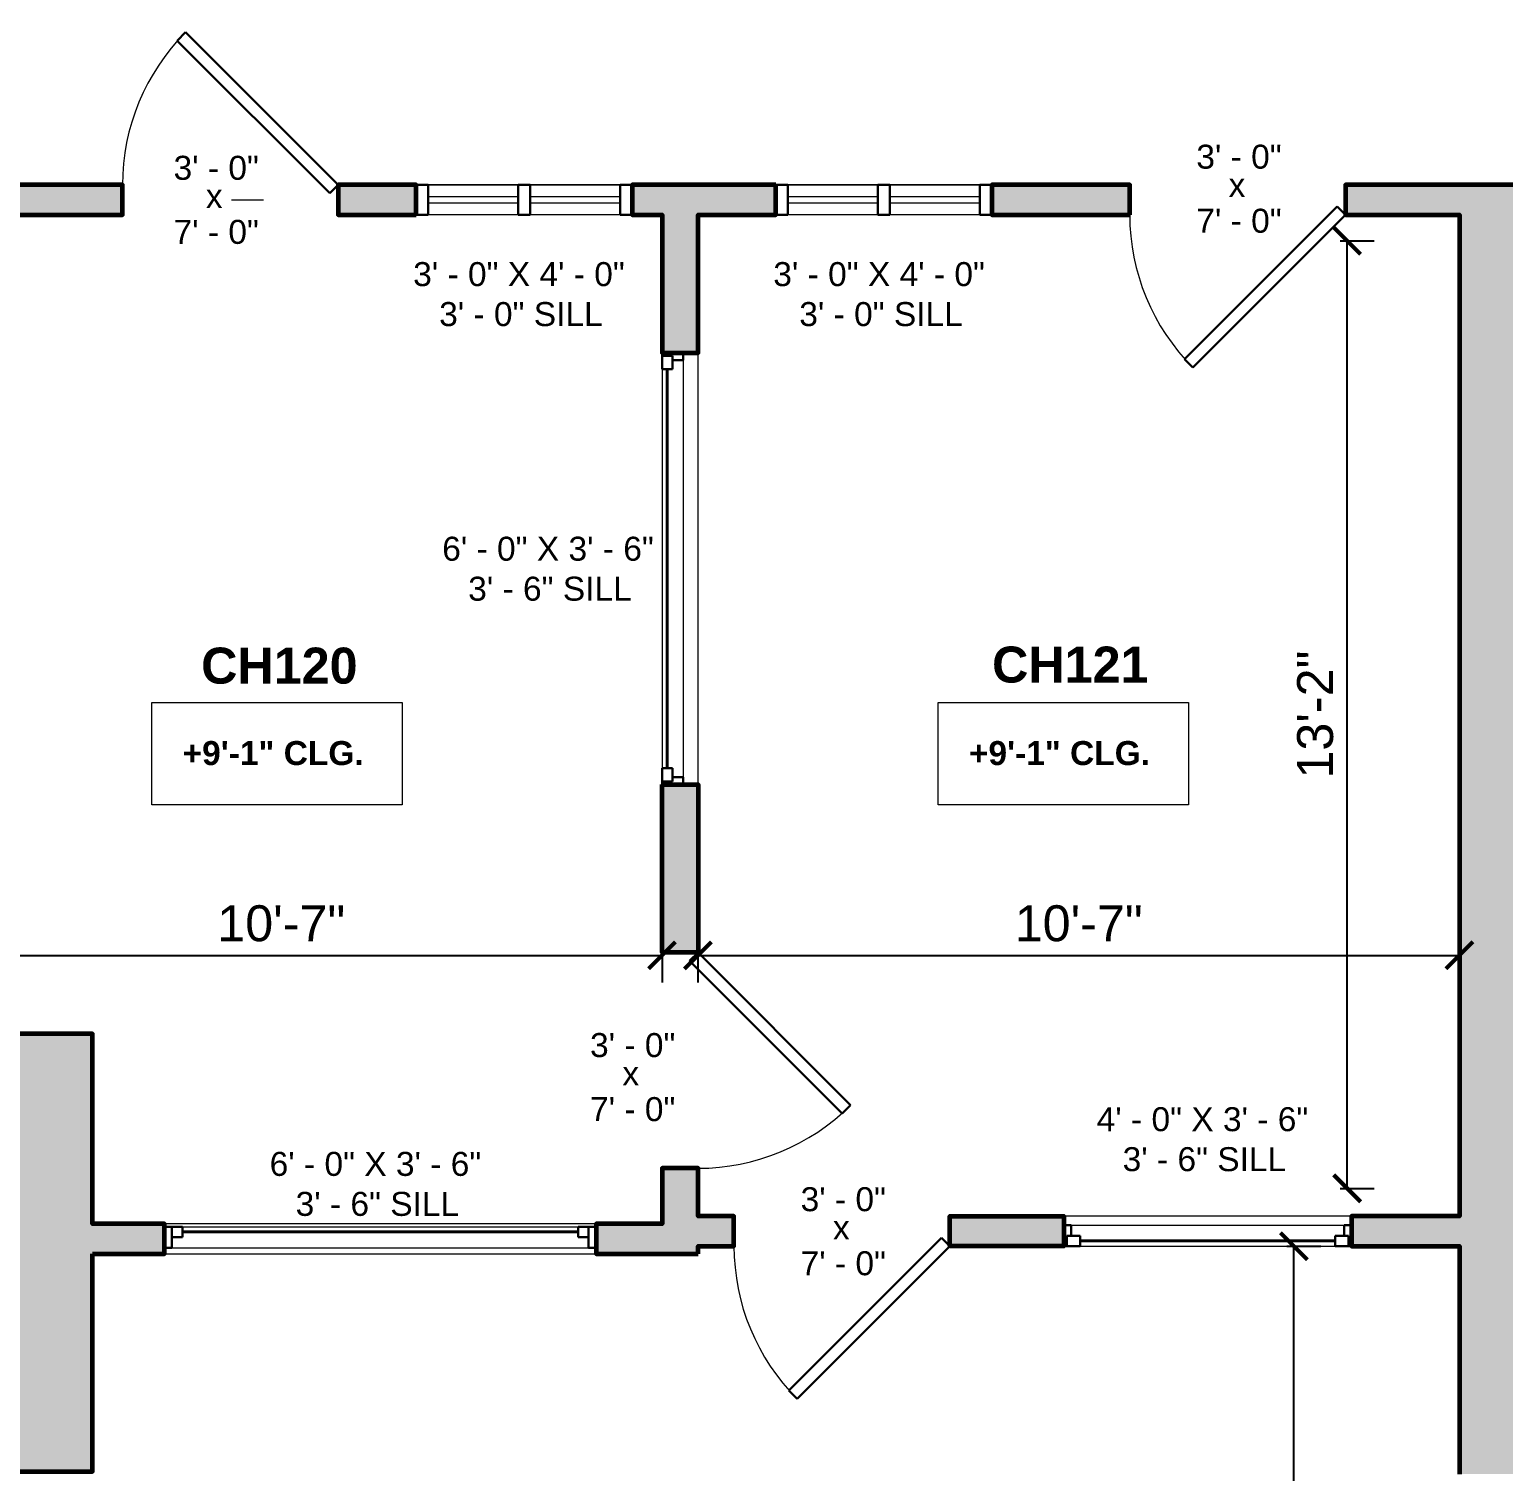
# Model space of a CAD drawing. Header units: inches. Extents: x -2078 to 106214, y -964 to 6385.
# Drawn here: x 22556.4 to 22802.2, y 3680.3 to 3920.8 of the extents above; entities that cross this region are included whole.
import ezdxf

# ---------------------------------------------------------------- set-up
doc = ezdxf.new("R2010")
doc.units = ezdxf.units.IN
doc.header["$MEASUREMENT"] = 0
for name, color, linetype, lineweight in [('A-ANNO', 2, 'Continuous', 5), ('A-ANNO-DIMS', 1, 'Continuous', 9), ('A-DOOR', 1, 'Continuous', 18), ('A-GLAZ', 2, 'Continuous', 30), ('A-GLAZ-CURT', 52, 'Continuous', 9), ('A-GLAZ-CWMG', 51, 'Continuous', 9), ('A-WALL', 3, 'Continuous', 40), ('A-WINDOWS', 2, 'Continuous', 18)]:
    doc.layers.add(name, color=color, linetype=linetype, lineweight=lineweight)
doc.layers.add('A-HATCH', color=9, linetype='Continuous')
doc.styles.add('Arial_1', font='arial.ttf', dxfattribs={"height": 0.0625})
doc.styles.add('Arial_2', font='arial.ttf', dxfattribs={"height": 3})
doc.styles.add('Arial_B', font='arialbd.ttf', dxfattribs={"height": 4.5})
doc.styles.add('Arial_B_1', font='arialbd.ttf', dxfattribs={"height": 3})
doc.styles.add('JC', font='arial.ttf', dxfattribs={"height": 0.125})
doc.dimstyles.new('JC-DIMS', dxfattribs={"dimtxt": 0.125, "dimasz": 0.09375, "dimexe": 0.09375, "dimexo": 0.09375, "dimgap": 0.046875, "dimtad": 1, "dimdec": 1, "dimzin": 0, "dimdsep": 46, "dimlunit": 4, "dimtxsty": 'JC', "dimblk": 'ARCHTICK', "dimcen": 0.09, "dimclrd": 1, "dimclre": 1, "dimclrt": 256, "dimadec": 0, "dimazin": 0, "dimtfac": 1, "dimtdec": 1, "dimtofl": 0, "dimtmove": 1, "dimatfit": 3, "dimfxl": 1, "dimtolj": 1, "dimtzin": 0, "dimarcsym": 0})

# ---------------------------------------------------------------- blocks, each defined once
blk = doc.blocks.new('JC_DOOR_SINGLE PANEL - SINGLE DOOR-1525222-2nd Floor Plan')
at = {"layer": 'A-DOOR', "lineweight": 30}
for p, q in [((-7.46, 27.96), (-8.87, 26.54)), ((18, 2.5), (-7.46, 27.96)), ((-8.87, 26.54), (16.59, 1.09)), ((16.59, 1.09), (18, 2.5))]:
    blk.add_line(p, q, dxfattribs=at)
at = {"layer": 'A-DOOR', "lineweight": 9}
blk.add_arc((18, 2.5), 36, 135, 180, dxfattribs=at)
blk = doc.blocks.new('JC_DOOR_SINGLE PANEL - SINGLE DOOR-1525202-2nd Floor Plan')
at = {"layer": 'A-DOOR', "lineweight": 30}
for p, q in [((-8.87, -26.54), (16.59, -1.09)), ((16.59, -1.09), (18, -2.5)), ((18, -2.5), (-7.46, -27.96)), ((-7.46, -27.96), (-8.87, -26.54))]:
    blk.add_line(p, q, dxfattribs=at)
at = {"layer": 'A-DOOR', "lineweight": 9}
blk.add_arc((18, -2.5), 36, 180, 225, dxfattribs=at)
blk = doc.blocks.new('JC_WINDOW HUNG - HUNG WINDOW-1561223-2nd Floor Plan')
at = {"layer": 'A-GLAZ'}
for p, q in [((-36, 2.5), (-36, -2.5)), ((36, -2.5), (36, 2.5)), ((-36, 2), (-33, 2)), ((-34.75, 2), (-34.75, -1.5)), ((-34.75, 0.25), (-33, 0.25)), ((-33, 2), (-33, 0.25)), ((33, 2), (36, 2)), ((33, 2), (33, 0.25)), ((34.75, 0.25), (33, 0.25)), ((34.75, 2), (34.75, -1.5)), ((-36, -1.5), (-34.75, -1.5)), ((34.75, -1.5), (36, -1.5))]:
    blk.add_line(p, q, dxfattribs=at)
at = {"layer": 'A-GLAZ', "lineweight": 9}
for p, q in [((-33, 2), (33, 2)), ((-34.75, -1.5), (34.75, -1.5))]:
    blk.add_line(p, q, dxfattribs=at)
at = {"layer": 'A-GLAZ', "lineweight": 40}
blk.add_line((-33, 1.13), (33, 1.13), dxfattribs=at)
at = {"layer": 'A-WINDOWS'}
for p, q in [((36, 2.5), (-36, 2.5)), ((-36, -2.5), (36, -2.5))]:
    blk.add_line(p, q, dxfattribs=at)
blk = doc.blocks.new('Instance - Opening - 16_ x 24_-1559961-2nd Floor Plan')
at = {"layer": 'A-WINDOWS'}
for p, q in [((-18, -2.5), (-18, 2.5)), ((-18, 2.5), (18, 2.5)), ((18, 2.5), (18, -2.5)), ((18, -2.5), (-18, -2.5))]:
    blk.add_line(p, q, dxfattribs=at)
blk = doc.blocks.new('System Panel - Glazed-1560476-2nd Floor Plan')
at = {"layer": 'A-GLAZ-CURT', "lineweight": 18}
for p, q in [((7.5, 0.5), (-7.5, 0.5)), ((-7.5, 0.5), (-7.5, -0.5)), ((7.5, -0.5), (7.5, 0.5)), ((-7.5, -0.5), (7.5, -0.5))]:
    blk.add_line(p, q, dxfattribs=at)
blk = doc.blocks.new('Rectangular Mullion - 2_5_ x 5_ rectangular-1560477-2nd Floor Plan')
at = {"layer": 'A-GLAZ-CWMG', "lineweight": 30}
for p, q in [((0, 2.5), (-2, 2.5)), ((-2, 2.5), (-2, -2.5)), ((0, -2.5), (0, 2.5)), ((-2, -2.5), (0, -2.5))]:
    blk.add_line(p, q, dxfattribs=at)
blk = doc.blocks.new('Rectangular Mullion - 2_5_ x 5_ rectangular-1560478-2nd Floor Plan')
at = {"layer": 'A-GLAZ-CWMG', "lineweight": 30}
for p, q in [((-2, 2.5), (0, 2.5)), ((-2, -2.5), (-2, 2.5)), ((0, 2.5), (0, -2.5)), ((0, -2.5), (-2, -2.5))]:
    blk.add_line(p, q, dxfattribs=at)
blk = doc.blocks.new('Rectangular Mullion - 2_5_ x 5_ rectangular-1560474-2nd Floor Plan')
at = {"layer": 'A-GLAZ-CWMG'}
for p, q in [((302.49, -211.78), (287.49, -211.78)), ((302.49, -216.78), (287.49, -216.78))]:
    blk.add_line(p, q, dxfattribs=at)
blk = doc.blocks.new('Rectangular Mullion - 2_5_ x 5_ rectangular-1560475-2nd Floor Plan')
at = {"layer": 'A-GLAZ-CWMG', "lineweight": 30}
for p, q in [((-1, 2.5), (1, 2.5)), ((-1, -2.5), (-1, 2.5)), ((1, 2.5), (1, -2.5)), ((1, -2.5), (-1, -2.5))]:
    blk.add_line(p, q, dxfattribs=at)
blk = doc.blocks.new('JC_FIXED WINDOW - MUNTIN - FIXED WINDOW-1560836-2nd Floor Plan')
at = {"layer": 'A-GLAZ'}
for p, q in [((-36, 3), (-36, -3)), ((-33.25, 3), (-36, 3)), ((-35.5, 3), (-35.5, 1.25)), ((-33.25, 3), (-33.25, 1.25)), ((33.25, 3), (36, 3)), ((33.25, 3), (33.25, 1.25)), ((35.5, 3), (35.5, 1.25)), ((36, 3), (36, -3)), ((-35.5, 1.25), (-34.75, 1.25)), ((-33.25, 1.25), (-34.75, 1.25)), ((-34.75, 1.25), (-34.75, -0.5)), ((33.25, 1.25), (35.5, 1.25)), ((34.75, 1.25), (34.75, -0.5)), ((-36, -0.5), (-34.75, -0.5)), ((34.75, -0.5), (36, -0.5))]:
    blk.add_line(p, q, dxfattribs=at)
at = {"layer": 'A-GLAZ', "lineweight": 9}
for p, q in [((33.25, 3), (-33.25, 3)), ((34.75, -0.5), (-34.75, -0.5))]:
    blk.add_line(p, q, dxfattribs=at)
at = {"layer": 'A-GLAZ', "lineweight": 40}
blk.add_line((-33.25, 2.125), (33.25, 2.125), dxfattribs=at)
at = {"layer": 'A-WINDOWS'}
for p, q in [((36, 3), (-36, 3)), ((-36, -3), (36, -3))]:
    blk.add_line(p, q, dxfattribs=at)
blk = doc.blocks.new('JC_DOOR_SINGLE PANEL - SINGLE DOOR-1525208-2nd Floor Plan')
at = {"layer": 'A-DOOR', "lineweight": 30}
for p, q in [((-8.87, -27.04), (16.59, -1.59)), ((16.59, -1.59), (18, -3)), ((18, -3), (-7.46, -28.46)), ((-7.46, -28.46), (-8.87, -27.04))]:
    blk.add_line(p, q, dxfattribs=at)
at = {"layer": 'A-DOOR', "lineweight": 9}
blk.add_arc((18, -3), 36, 180, 225, dxfattribs=at)
blk = doc.blocks.new('JC_FIXED WINDOW - MUNTIN - FIXED WINDOW-1561514-2nd Floor Plan')
at = {"layer": 'A-GLAZ'}
for p, q in [((-24, 2.5), (-24, -2.5)), ((-21.25, 2.5), (-24, 2.5)), ((-23.5, 2.5), (-23.5, 0.75)), ((-21.25, 2.5), (-21.25, 0.75)), ((21.25, 2.5), (24, 2.5)), ((21.25, 2.5), (21.25, 0.75)), ((23.5, 2.5), (23.5, 0.75)), ((24, 2.5), (24, -2.5)), ((-23.5, 0.75), (-22.75, 0.75)), ((-21.25, 0.75), (-22.75, 0.75)), ((-22.75, 0.75), (-22.75, -1)), ((21.25, 0.75), (23.5, 0.75)), ((22.75, 0.75), (22.75, -1)), ((-24, -1), (-22.75, -1)), ((22.75, -1), (24, -1))]:
    blk.add_line(p, q, dxfattribs=at)
at = {"layer": 'A-GLAZ', "lineweight": 9}
for p, q in [((21.25, 2.5), (-21.25, 2.5)), ((22.75, -1), (-22.75, -1))]:
    blk.add_line(p, q, dxfattribs=at)
at = {"layer": 'A-GLAZ', "lineweight": 40}
blk.add_line((-21.25, 1.62), (21.25, 1.62), dxfattribs=at)
at = {"layer": 'A-WINDOWS'}
for p, q in [((24, 2.5), (-24, 2.5)), ((-24, -2.5), (24, -2.5))]:
    blk.add_line(p, q, dxfattribs=at)
blk = doc.blocks.new('_ArchTick')
at = {"color": 0, "linetype": 'ByBlock', "const_width": 0.15}
blk.add_lwpolyline([(-0.5, -0.5), (0.5, 0.5)], dxfattribs=at)
blk = doc.blocks.new('*D923')
at = {"layer": 'A-ANNO-DIMS', "color": 1, "lineweight": -2, "transparency": 16777216}
for p, q in [((23046.88, 3717.02), (23046.88, 3383.14)), ((21468.88, 3675.2), (21468.88, 3383.14)), ((21468.88, 3387.64), (23046.88, 3387.64))]:
    blk.add_line(p, q, dxfattribs=at)
at = {"layer": 'Defpoints', "color": 0, "transparency": 16777216}
for p in [(23046.88, 3721.52), (21468.88, 3679.7), (23046.88, 3387.64)]:
    blk.add_point(p, dxfattribs=at)
at = {"layer": 'A-ANNO-DIMS', "color": 1, "lineweight": -2, "transparency": 16777216, "xscale": 4.5, "yscale": 4.5, "zscale": 4.5, "rotation": 180}
blk.add_blockref('_ArchTick', (21468.88, 3387.64), dxfattribs=at)
at = {"layer": 'A-ANNO-DIMS', "color": 1, "lineweight": -2, "transparency": 16777216, "xscale": 4.5, "yscale": 4.5, "zscale": 4.5}
blk.add_blockref('_ArchTick', (23046.88, 3387.64), dxfattribs=at)
at = {"layer": 'A-ANNO-DIMS', "transparency": 16777216, "insert": (22257.88, 3392.95), "char_height": 6, "width": 0.5739, "attachment_point": 5, "style": 'JC'}
blk.add_mtext('\\A1;131\'-6"', dxfattribs=at)
blk = doc.blocks.new('*D983')
at = {"layer": 'A-ANNO-DIMS', "color": 1, "lineweight": -2, "transparency": 16777216}
for p, q in [((22534.88, 3767.52), (22534.88, 3761.87)), ((22661.88, 3767.52), (22661.88, 3761.87)), ((22534.88, 3766.37), (22661.88, 3766.37))]:
    blk.add_line(p, q, dxfattribs=at)
at = {"layer": 'Defpoints', "color": 0, "transparency": 16777216}
for p in [(22534.88, 3772.02), (22661.88, 3772.02), (22661.88, 3766.37)]:
    blk.add_point(p, dxfattribs=at)
at = {"layer": 'A-ANNO-DIMS', "color": 1, "lineweight": -2, "transparency": 16777216, "xscale": 4.5, "yscale": 4.5, "zscale": 4.5, "rotation": 180}
blk.add_blockref('_ArchTick', (22534.88, 3766.37), dxfattribs=at)
at = {"layer": 'A-ANNO-DIMS', "color": 1, "lineweight": -2, "transparency": 16777216, "xscale": 4.5, "yscale": 4.5, "zscale": 4.5}
blk.add_blockref('_ArchTick', (22661.88, 3766.37), dxfattribs=at)
at = {"layer": 'A-ANNO-DIMS', "transparency": 16777216, "insert": (22598.38, 3771.68), "char_height": 6, "width": 0.4874, "attachment_point": 5, "style": 'JC'}
blk.add_mtext('\\A1;10\'-7"', dxfattribs=at)
blk = doc.blocks.new('*D985')
at = {"layer": 'A-ANNO-DIMS', "color": 1, "lineweight": -2, "transparency": 16777216}
for p, q in [((22667.88, 3767.52), (22667.88, 3761.87)), ((22794.88, 3767.52), (22794.88, 3761.87)), ((22667.88, 3766.37), (22794.88, 3766.37))]:
    blk.add_line(p, q, dxfattribs=at)
at = {"layer": 'Defpoints', "color": 0, "transparency": 16777216}
for p in [(22667.88, 3772.02), (22794.88, 3772.02), (22794.88, 3766.37)]:
    blk.add_point(p, dxfattribs=at)
at = {"layer": 'A-ANNO-DIMS', "color": 1, "lineweight": -2, "transparency": 16777216, "xscale": 4.5, "yscale": 4.5, "zscale": 4.5, "rotation": 180}
blk.add_blockref('_ArchTick', (22667.88, 3766.37), dxfattribs=at)
at = {"layer": 'A-ANNO-DIMS', "color": 1, "lineweight": -2, "transparency": 16777216, "xscale": 4.5, "yscale": 4.5, "zscale": 4.5}
blk.add_blockref('_ArchTick', (22794.88, 3766.37), dxfattribs=at)
at = {"layer": 'A-ANNO-DIMS', "transparency": 16777216, "insert": (22731.38, 3771.68), "char_height": 6, "width": 0.4874, "attachment_point": 5, "style": 'JC'}
blk.add_mtext('\\A1;10\'-7"', dxfattribs=at)
blk = doc.blocks.new('*D995')
at = {"layer": 'A-ANNO-DIMS', "color": 1, "lineweight": -2, "transparency": 16777216}
for p, q in [((22775, 3885.52), (22780.65, 3885.52)), ((22776.15, 3727.52), (22776.15, 3885.52)), ((22775, 3727.52), (22780.65, 3727.52))]:
    blk.add_line(p, q, dxfattribs=at)
at = {"layer": 'Defpoints', "color": 0, "transparency": 16777216}
for p in [(22770.5, 3885.52), (22776.15, 3885.52), (22770.5, 3727.52)]:
    blk.add_point(p, dxfattribs=at)
at = {"layer": 'A-ANNO-DIMS', "color": 1, "lineweight": -2, "transparency": 16777216, "xscale": 4.5, "yscale": 4.5, "zscale": 4.5}
for p, rotation in [((22776.15, 3885.52), 90), ((22776.15, 3727.52), 270)]:
    blk.add_blockref('_ArchTick', p, dxfattribs=dict(at, rotation=rotation))
at = {"layer": 'A-ANNO-DIMS', "transparency": 16777216, "insert": (22770.84, 3806.52), "char_height": 6, "width": 0.4874, "attachment_point": 5, "rotation": 90, "style": 'JC'}
blk.add_mtext('\\A1;13\'-2"', dxfattribs=at)
blk = doc.blocks.new('JC- existing door Tag_quad - JC- existing door Tag_quad-839775-2nd Floor Plan')
at = {"layer": 'A-ANNO', "insert": (-0.0234, 0.0378), "char_height": 0.0625, "width": 0.0505, "attachment_point": 1, "style": 'Arial_1', "bg_fill": 3, "box_fill_scale": 1.25, "bg_fill_color": 256, "bg_fill_true_color": 13158600, "bg_fill_transparency": 0}
blk.add_mtext('x', dxfattribs=at)
blk = doc.blocks.new('*D1073')
at = {"layer": 'A-ANNO-DIMS', "color": 1, "lineweight": -2, "transparency": 16777216}
for p, q in [((22766.11, 3717.86), (22771.77, 3717.86)), ((22767.27, 3554.86), (22767.27, 3717.86)), ((22792.43, 3554.86), (22762.77, 3554.86))]:
    blk.add_line(p, q, dxfattribs=at)
at = {"layer": 'Defpoints', "color": 0, "transparency": 16777216}
for p in [(22761.61, 3717.86), (22767.27, 3717.86), (22796.93, 3554.86)]:
    blk.add_point(p, dxfattribs=at)
at = {"layer": 'A-ANNO-DIMS', "color": 1, "lineweight": -2, "transparency": 16777216, "xscale": 4.5, "yscale": 4.5, "zscale": 4.5}
for p, rotation in [((22767.27, 3717.86), 90), ((22767.27, 3554.86), 270)]:
    blk.add_blockref('_ArchTick', p, dxfattribs=dict(at, rotation=rotation))
at = {"layer": 'A-ANNO-DIMS', "transparency": 16777216, "insert": (22761.95, 3636.36), "char_height": 6, "width": 0.4874, "attachment_point": 5, "rotation": 90, "style": 'JC'}
blk.add_mtext('\\A1;13\'-7"', dxfattribs=at)

msp = doc.modelspace()

# ---------------------------------------------------------------- hatches: boundary and pattern name
at = {"layer": 'A-HATCH'}
h = msp.add_hatch(color=256, dxfattribs=at)
h.dxf.hatch_style = 1
h.paths.add_polyline_path([(22566.881, 3753.3), (22534.883, 3753.3), (22534.883, 3889.848), (22571.883, 3889.848), (22571.883, 3894.848), (22481.883, 3894.848), (22481.883, 3889.848), (22529.883, 3889.848), (22529.883, 3719.348), (22529.883, 3717.848), (22529.883, 3712.362), (22553.881, 3712.362), (22553.881, 3680.3), (22566.881, 3680.3), (22566.881, 3716.612), (22578.881, 3716.612), (22578.881, 3721.612), (22566.881, 3721.612)])
h.paths.add_polyline_path([(22667.883, 3794.848), (22661.883, 3794.848), (22661.883, 3766.862), (22667.883, 3766.862)])
h.paths.add_polyline_path([(22673.883, 3722.862), (22667.883, 3722.862), (22667.883, 3730.862), (22661.883, 3730.862), (22661.883, 3721.612), (22650.883, 3721.612), (22650.883, 3716.612), (22667.883, 3716.612), (22667.883, 3717.862), (22673.883, 3717.862)])
h.paths.add_polyline_path([(22728.883, 3722.862), (22709.883, 3722.862), (22709.883, 3717.862), (22728.883, 3717.862)])
h.paths.add_polyline_path([(22667.883, 3889.848), (22680.883, 3889.848), (22680.883, 3894.848), (22656.883, 3894.848), (22656.883, 3889.848), (22661.883, 3889.848), (22661.883, 3866.848), (22667.883, 3866.848)])
h.paths.add_polyline_path([(22739.881, 3894.848), (22716.883, 3894.848), (22716.883, 3889.848), (22739.881, 3889.848)])
h = msp.add_hatch(color=256, dxfattribs=at)
h.dxf.hatch_style = 1
h.paths.add_polyline_path([(22815.883, 3885.521), (22872.065, 3885.521), (22872.065, 3881.521), (22873.065, 3881.521), (22873.065, 3885.521), (22923.881, 3885.521), (22923.881, 3766.521), (22929.881, 3766.521), (22929.881, 3842.521), (22957.881, 3842.521), (22957.881, 3848.521), (22944.881, 3848.521), (22944.881, 3888.521), (22996.881, 3888.521), (22996.881, 3893.521), (22815.883, 3893.521), (22815.883, 3894.848), (22775.881, 3894.848), (22775.881, 3889.848), (22794.883, 3889.848), (22794.883, 3722.862), (22776.881, 3722.862), (22776.881, 3717.862), (22794.883, 3717.862), (22794.883, 3679.862), (22807.883, 3679.862), (22811.429, 3679.862), (22812.429, 3679.862), (22815.883, 3679.862), (22815.883, 3758.596), (22872.065, 3758.596), (22872.065, 3756.596), (22873.065, 3756.596), (22873.065, 3762.596), (22872.065, 3762.596), (22872.065, 3759.596), (22815.883, 3759.596), (22815.883, 3789.596), (22872.065, 3789.596), (22872.065, 3786.521), (22873.065, 3786.521), (22873.065, 3793.596), (22872.065, 3793.596), (22872.065, 3790.596), (22815.883, 3790.596), (22815.883, 3820.596), (22872.065, 3820.596), (22872.065, 3817.521), (22873.065, 3817.521), (22873.065, 3826.096), (22872.065, 3826.096), (22872.065, 3821.596), (22815.883, 3821.596), (22815.883, 3853.596), (22872.065, 3853.596), (22872.065, 3850.021), (22873.065, 3850.021), (22873.065, 3857.596), (22872.065, 3857.596), (22872.065, 3854.596), (22815.883, 3854.596)])

# ---------------------------------------------------------------- linework, layer by layer
at = {"layer": 'A-ANNO'}
msp.add_line((22589.883, 3892.348), (22595.4, 3892.348), dxfattribs=at)
at = {"layer": 'A-ANNO', "flags": 128}
for points in [[(22576.793, 3808.555), (22618.529, 3808.555), (22618.529, 3791.487), (22576.793, 3791.487)], [(22707.945, 3808.555), (22749.681, 3808.555), (22749.681, 3791.487), (22707.945, 3791.487)]]:
    msp.add_lwpolyline(points, close=True, dxfattribs=at)
at = {"layer": 'A-WALL', "lineweight": 60}
for points in [[(22566.881, 3716.612), (22578.881, 3716.612), (22578.881, 3721.612), (22566.881, 3721.612), (22566.881, 3753.3), (22534.883, 3753.3), (22534.883, 3889.848), (22571.883, 3889.848), (22571.883, 3894.848), (22481.883, 3894.848), (22481.883, 3889.848), (22529.883, 3889.848), (22529.883, 3719.348), (22529.883, 3712.362), (22553.881, 3712.362), (22553.881, 3680.3), (22566.881, 3680.3)], [(22620.883, 3889.848), (22620.883, 3894.848), (22607.883, 3894.848), (22607.883, 3889.848)], [(22680.883, 3894.848), (22656.883, 3894.848), (22656.883, 3889.848), (22661.883, 3889.848), (22661.883, 3866.848), (22667.883, 3866.848), (22667.883, 3889.848), (22680.883, 3889.848)], [(22739.881, 3889.848), (22739.881, 3894.848), (22716.883, 3894.848), (22716.883, 3889.848)], [(22661.883, 3794.848), (22667.883, 3794.848), (22667.883, 3766.862), (22661.883, 3766.862)], [(22667.883, 3716.612), (22667.883, 3717.862), (22673.883, 3717.862), (22673.883, 3722.862), (22667.883, 3722.862), (22667.883, 3730.862), (22661.883, 3730.862), (22661.883, 3721.612), (22650.883, 3721.612), (22650.883, 3716.612)], [(22709.883, 3717.862), (22709.883, 3722.862), (22728.883, 3722.862), (22728.883, 3717.862)]]:
    msp.add_lwpolyline(points, close=True, dxfattribs=at)
msp.add_lwpolyline([(22815.883, 3894.848), (22775.881, 3894.848), (22775.881, 3889.848), (22794.883, 3889.848), (22794.883, 3722.862), (22776.881, 3722.862), (22776.881, 3717.862), (22794.883, 3717.862), (22794.883, 3679.862)], dxfattribs=at)

# ---------------------------------------------------------------- block references
at = {"layer": 'A-DOOR'}
for name, p in [('JC_DOOR_SINGLE PANEL - SINGLE DOOR-1525222-2nd Floor Plan', (22589.883, 3892.348)), ('JC_DOOR_SINGLE PANEL - SINGLE DOOR-1525202-2nd Floor Plan', (22757.881, 3892.348)), ('JC_DOOR_SINGLE PANEL - SINGLE DOOR-1525202-2nd Floor Plan', (22691.883, 3720.362))]:
    msp.add_blockref(name, p, dxfattribs=at)
at = {"layer": 'A-DOOR', "rotation": 89.99999999999993}
msp.add_blockref('JC_DOOR_SINGLE PANEL - SINGLE DOOR-1525208-2nd Floor Plan', (22664.883, 3748.862), dxfattribs=at)
at = {"layer": 'A-GLAZ-CURT'}
for p in [(22630.383, 3892.348), (22647.383, 3892.348), (22690.383, 3892.348), (22707.383, 3892.348)]:
    msp.add_blockref('System Panel - Glazed-1560476-2nd Floor Plan', p, dxfattribs=at)
at = {"layer": 'A-GLAZ-CWMG', "rotation": 180}
for p in [(22620.883, 3892.348), (22680.883, 3892.348)]:
    msp.add_blockref('Rectangular Mullion - 2_5_ x 5_ rectangular-1560477-2nd Floor Plan', p, dxfattribs=at)
at = {"layer": 'A-GLAZ-CWMG'}
for p in [(22335.391, 4106.63), (22352.391, 4106.63), (22395.391, 4106.63), (22412.391, 4106.63)]:
    msp.add_blockref('Rectangular Mullion - 2_5_ x 5_ rectangular-1560474-2nd Floor Plan', p, dxfattribs=at)
at = {"layer": 'A-GLAZ-CWMG', "extrusion": (0, 0, -1), "rotation": 180}
for name, p in [('Rectangular Mullion - 2_5_ x 5_ rectangular-1560475-2nd Floor Plan', (-22638.883, 3892.348)), ('Rectangular Mullion - 2_5_ x 5_ rectangular-1560478-2nd Floor Plan', (-22656.883, 3892.348)), ('Rectangular Mullion - 2_5_ x 5_ rectangular-1560475-2nd Floor Plan', (-22698.883, 3892.348)), ('Rectangular Mullion - 2_5_ x 5_ rectangular-1560478-2nd Floor Plan', (-22716.883, 3892.348))]:
    msp.add_blockref(name, p, dxfattribs=at)
at = {"layer": 'A-WINDOWS'}
for name, p, rotation in [('Instance - Opening - 16_ x 24_-1559961-2nd Floor Plan', (22638.883, 3892.348), 180), ('Instance - Opening - 16_ x 24_-1559961-2nd Floor Plan', (22698.883, 3892.348), 180), ('JC_FIXED WINDOW - MUNTIN - FIXED WINDOW-1560836-2nd Floor Plan', (22664.883, 3830.848), 89.99999999999993), ('JC_FIXED WINDOW - MUNTIN - FIXED WINDOW-1561514-2nd Floor Plan', (22752.882, 3720.362), 180)]:
    msp.add_blockref(name, p, dxfattribs=dict(at, rotation=rotation))
msp.add_blockref('JC_WINDOW HUNG - HUNG WINDOW-1561223-2nd Floor Plan', (22614.882, 3719.112), dxfattribs=at)

# ---------------------------------------------------------------- texts
at = {"layer": 'A-ANNO', "attachment_point": 1}
for s, insert, char_height, width, style in [('3\' - 0" X 4\' - 0"', (22620.376, 3881.968), 4, 44.642, 'Arial_2'), ('3\' - 0" X 4\' - 0"', (22680.439, 3881.968), 4, 44.642, 'Arial_2'), ('3\' - 0" SILL', (22624.709, 3875.302), 4, 34.138, 'Arial_2'), ('3\' - 0" SILL', (22684.773, 3875.302), 4, 34.138, 'Arial_2'), ('6\' - 0" X 3\' - 6"', (22625.219, 3836.179), 4, 44.642, 'Arial_2'), ('3\' - 6" SILL', (22629.553, 3829.512), 4, 34.138, 'Arial_2'), ('CH120', (22585.016, 3817.681), 6, 46.056, 'Arial_B'), ('CH121', (22716.931, 3817.858), 6, 46.056, 'Arial_B'), ('+9\'-1" CLG.', (22581.913, 3802.102), 4, 37.976, 'Arial_B_1'), ('+9\'-1" CLG.', (22713.065, 3802.102), 4, 37.976, 'Arial_B_1'), ('4\' - 0" X 3\' - 6"', (22734.375, 3741.05), 4, 44.642, 'Arial_2'), ('6\' - 0" X 3\' - 6"', (22596.439, 3733.596), 4, 44.642, 'Arial_2'), ('3\' - 6" SILL', (22738.708, 3734.383), 4, 34.138, 'Arial_2'), ('3\' - 6" SILL', (22600.772, 3726.929), 4, 34.138, 'Arial_2')]:
    msp.add_mtext(s, dxfattribs=dict(at, insert=insert, char_height=char_height, width=width, style=style))

# ---------------------------------------------------------------- dimensions: what is measured, and where the dimension line sits
at = {"layer": 'A-ANNO-DIMS'}
for base, p1, p2, picture, middle in [((22776.154, 3885.521), (22770.498, 3727.521), (22770.498, 3885.521), '*D995', (22770.839, 3806.521)), ((22767.265, 3717.862), (22796.929, 3554.862), (22761.608, 3717.862), '*D1073', (22761.95, 3636.362))]:
    dim = msp.add_linear_dim(base=base, p1=p1, p2=p2, angle=90, dimstyle='JC-DIMS', dxfattribs=at)
    dim.commit()
    dim.dimension.update_dxf_attribs({"geometry": picture, "text_midpoint": middle})
for base, p1, p2, picture, middle in [((22661.883, 3766.366), (22534.883, 3772.023), (22661.883, 3772.023), '*D983', (22598.383, 3771.68)), ((22794.883, 3766.366), (22667.883, 3772.023), (22794.883, 3772.023), '*D985', (22731.383, 3771.68)), ((23046.881, 3387.639), (21468.881, 3679.705), (23046.881, 3721.521), '*D923', (22257.881, 3392.955))]:
    dim = msp.add_linear_dim(base=base, p1=p1, p2=p2, dimstyle='JC-DIMS', dxfattribs=at)
    dim.commit()
    dim.dimension.update_dxf_attribs({"geometry": picture, "text_midpoint": middle})

# ---------------------------------------------------------------- next in the draw order: block references
at = {"layer": 'A-ANNO', "xscale": 64, "yscale": 64, "zscale": 64}
for p in [(22757.881, 3894.411), (22587.294, 3892.556), (22656.764, 3746.273), (22691.883, 3720.571)]:
    msp.add_blockref('JC- existing door Tag_quad - JC- existing door Tag_quad-839775-2nd Floor Plan', p, dxfattribs=at)

# ---------------------------------------------------------------- next in the draw order: hatches: boundary and pattern name
at = {"layer": 'A-HATCH'}
h = msp.add_hatch(color=256, dxfattribs=at)
h.dxf.hatch_style = 1
h.paths.add_polyline_path([(22385.881, 3980.741), (22326.381, 3980.741), (22326.381, 4016.741), (22319.881, 4016.741), (22319.881, 4143.741), (22335.881, 4143.741), (22335.881, 4149.741), (22313.881, 4149.741), (22313.881, 3980.741), (22272.881, 3980.741), (22272.881, 3976.741), (22270.381, 3976.741), (22270.381, 3970.741), (22385.881, 3970.741)])
h.paths.add_polyline_path([(22481.881, 3980.741), (22439.881, 3980.741), (22439.881, 4143.741), (22441.881, 4143.741), (22441.881, 4149.741), (22431.881, 4149.741), (22431.881, 4143.741), (22433.881, 4143.741), (22433.881, 3980.741), (22421.881, 3980.741), (22421.881, 3970.741), (22481.881, 3970.741)])
h.paths.add_polyline_path([(22397.881, 4149.741), (22383.881, 4149.741), (22383.881, 4143.741), (22397.881, 4143.741)])
h.paths.add_polyline_path([(22489.381, 4149.741), (22475.881, 4149.741), (22475.881, 4143.741), (22489.381, 4143.741)])
h.paths.add_polyline_path([(22561.881, 4149.741), (22537.381, 4149.741), (22537.381, 4143.741), (22552.881, 4143.741), (22552.881, 3980.741), (22517.881, 3980.741), (22517.881, 3970.741), (22680.373, 3970.741), (22680.373, 3980.741), (22678.881, 3980.741), (22678.881, 3986.741), (22672.881, 3986.741), (22672.881, 3980.741), (22565.881, 3980.741), (22565.881, 4016.416), (22558.881, 4016.416), (22558.881, 4143.741), (22561.881, 4143.741)])
h.paths.add_polyline_path([(22609.381, 4149.741), (22595.881, 4149.741), (22595.881, 4143.741), (22609.381, 4143.741)], flags=17)
h.paths.add_polyline_path([(22678.881, 4149.741), (22657.381, 4149.741), (22657.381, 4143.741), (22672.881, 4143.741), (22672.881, 4022.741), (22678.881, 4022.741)], flags=17)
h.paths.add_polyline_path([(23083.875, 3980.741), (23045.865, 3980.741), (23045.865, 4149.656), (23035.865, 4149.656), (23035.865, 4143.656), (23039.865, 4143.656), (23039.865, 4016.745), (23032.865, 4016.745), (23032.865, 3980.741), (22938.865, 3980.741), (22938.865, 4143.656), (22944.115, 4143.656), (22944.115, 4149.656), (22927.865, 4149.656), (22927.865, 4143.656), (22932.865, 4143.656), (22932.865, 3980.741), (22831.865, 3980.741), (22831.865, 4143.656), (22838.365, 4143.656), (22838.365, 4149.656), (22825.865, 4149.656), (22825.865, 3980.741), (22804.881, 3980.741), (22804.881, 4046.741), (22792.881, 4046.741), (22792.881, 3980.741), (22752.373, 3980.741), (22752.373, 3970.741), (23083.875, 3970.741)])
h.paths.add_polyline_path([(22891.865, 4149.656), (22886.365, 4149.656), (22886.365, 4143.656), (22891.865, 4143.656)], flags=17)
h.paths.add_polyline_path([(22999.865, 4149.656), (22992.115, 4149.656), (22992.115, 4143.656), (22999.865, 4143.656)], flags=17)
h.paths.add_polyline_path([(22620.883, 3894.848), (22607.883, 3894.848), (22607.883, 3889.848), (22620.883, 3889.848)])
h.paths.add_polyline_path([(22326.881, 3709.611), (22313.881, 3709.611), (22313.881, 3680.481), (22326.881, 3680.481)])

# ---------------------------------------------------------------- next in the draw order: texts
at = {"layer": 'A-ANNO', "char_height": 4, "width": 17.978, "attachment_point": 1, "style": 'Arial_2'}
for s, insert in [('3\' - 0"', (22580.408, 3899.694)), ('3\' - 0"', (22750.996, 3901.548)), ('7\' - 0"', (22750.996, 3890.867)), ('7\' - 0"', (22580.408, 3889.012)), ('3\' - 0"', (22649.878, 3753.41)), ('7\' - 0"', (22649.878, 3742.729)), ('3\' - 0"', (22684.997, 3727.708)), ('7\' - 0"', (22684.997, 3717.027))]:
    msp.add_mtext(s, dxfattribs=dict(at, insert=insert))

doc.saveas('drawing.dxf')
